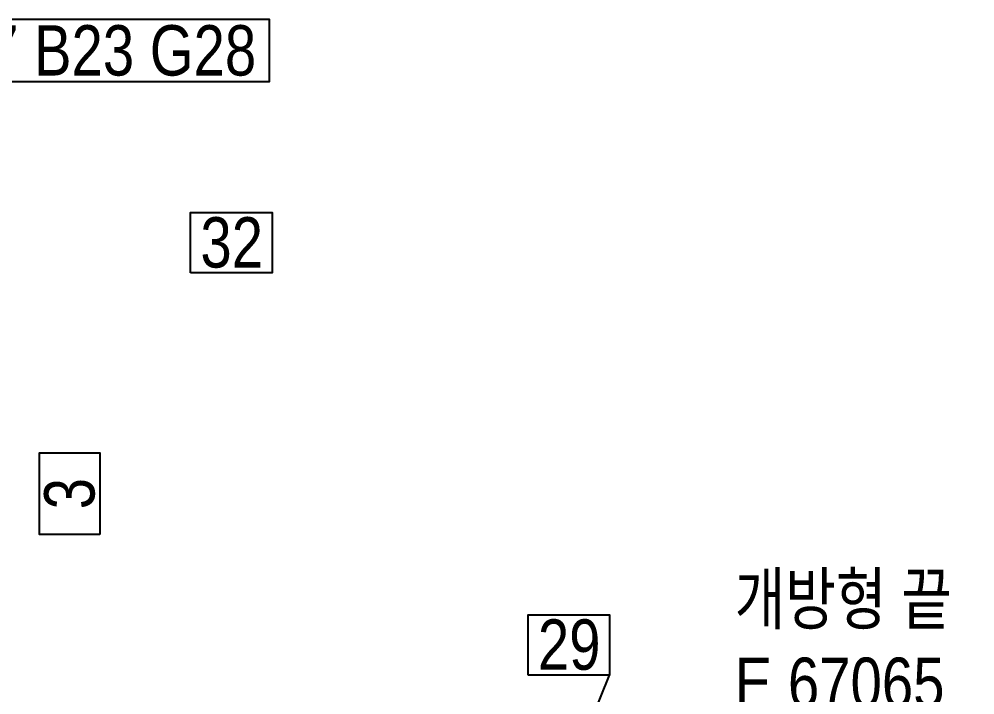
# Model space of a CAD drawing. Header units: millimetres. Extents: x 0 to 594, y 0 to 420.
# Drawn here: x 333.69 to 381.12, y 213.02 to 246.55 of the extents above; entities that cross this region are included whole.
import ezdxf
from ezdxf import colors
from ezdxf.entities.mleader import LeaderData, LeaderLine
from ezdxf.enums import TextEntityAlignment as Align
from ezdxf.math import Vec2, Vec3

# ---------------------------------------------------------------- set-up
doc = ezdxf.new("R2010")
doc.units = ezdxf.units.MM
doc.header["$LTSCALE"] = 0.25
doc.layers.add('주석', color=7, linetype='Continuous')
doc.styles.add('AdskIsoAnnotation', font='arial.ttf', dxfattribs={"width": 0.8, "height": 1})
doc.styles.get("Standard").update_dxf_attribs({"font": 'arial.ttf'})

# ---------------------------------------------------------------- blocks, each defined once
blk = doc.blocks.new('AnnoRect')
at = {"color": 0, "linetype": 'ByBlock', "lineweight": -2}
blk.add_wipeout([(-0.8095, -0.6), (-0.8095, 0.6), (0.8095, 0.6), (0.8095, -0.6)], dxfattribs=at)
blk.add_lwpolyline([(-0.8095, -0.6), (-0.8095, 0.6), (0.8095, 0.6), (0.8095, -0.6)], close=True, dxfattribs=at)
at = {"color": 0, "linetype": 'ByBlock', "lineweight": -2, "style": 'AdskIsoAnnotation', "width": 0.8}
blk.add_attdef('XX', text='', height=1, dxfattribs=at).set_placement((0, 0), align=Align.MIDDLE_CENTER)

msp = doc.modelspace()

# ---------------------------------------------------------------- block references
at = {"layer": '주석'}
ref = msp.add_blockref('AnnoRect', (337.2013, 245), dxfattribs=dict(at, xscale=11, yscale=2.586971350613916, zscale=2.5))
ref.add_attrib('XX_001', 'F17 B23 G28', (328.8384, 243.7509), dxfattribs={"layer": '0', "color": 0, "linetype": 'ByBlock', "lineweight": -2, "height": 2.5, "style": 'AdskIsoAnnotation', "width": 0.8})
ref = msp.add_blockref('AnnoRect', (344.2251, 235.4562), dxfattribs=dict(at, xscale=2.5, yscale=2.5, zscale=2.5))
ref.add_attrib('XX_001', '32', (342.6862, 234.2233), dxfattribs={"layer": '0', "color": 0, "linetype": 'ByBlock', "lineweight": -2, "height": 2.5, "style": 'AdskIsoAnnotation', "width": 0.8})
ref = msp.add_blockref('AnnoRect', (336.2013, 223), dxfattribs=dict(at, xscale=2.5, yscale=2.5, zscale=2.5, rotation=90.00000193403439))
ref.add_attrib('XX_001', '3', (337.4343, 222.2278), dxfattribs={"layer": '0', "color": 0, "linetype": 'ByBlock', "lineweight": -2, "height": 2.5, "rotation": 90, "style": 'AdskIsoAnnotation', "width": 0.8})

# ---------------------------------------------------------------- texts
at = {"layer": '주석', "insert": (369.2013, 204), "char_height": 2.5, "attachment_point": 7, "style": 'AdskIsoAnnotation'}
msp.add_mtext('{\\fGulim|b0|i0|c129|p50;개방형 끝\\P}E 67065\\PN 43401\\PEL +1713', dxfattribs=at)

# ---------------------------------------------------------------- leaders
at = {"layer": '주석'}
ml = msp.add_multileader_mtext('Standard', dxfattribs=at)
ml.set_content('')
ml.set_leader_properties()
ml.build(insert=Vec2(0, 0))
ml.multileader.update_dxf_attribs({"dogleg_length": 0, "arrow_head_size": 2.5})
ctx = ml.context
ctx.base_point, ctx.arrow_head_size, ctx.plane_origin = Vec3(362.9908, 214), 2.5, Vec3(53.2013, 0)
notes = []
notes.append((ctx, [(0, (1, 1, 0), (362.9908, 214), (-1, 0), 0, [(0, [(349.2944, 180.4602)], 0, [])])]))
ctx.mtext, ml.multileader.dxf.content_type = None, 0
for ctx, leaders in notes:
    for number, flags, end, landing, length, lines in leaders:
        leader = LeaderData()
        leader.index, (leader.has_last_leader_line, leader.has_dogleg_vector, leader.attachment_direction) = number, flags
        leader.last_leader_point, leader.dogleg_vector, leader.dogleg_length = Vec3(end), Vec3(landing), length
        for number, points, colour, breaks in lines:
            line = LeaderLine()
            line.index, line.vertices, line.color, line.breaks = number, Vec3.list(points), colors.encode_raw_color(colour), breaks
            leader.lines.append(line)
        ctx.leaders.append(leader)

# ---------------------------------------------------------------- next in the draw order: block references
ref = msp.add_blockref('AnnoRect', (360.9671, 215.5), dxfattribs=dict(at, xscale=2.5, yscale=2.5, zscale=2.5))
ref.add_attrib('XX_001', '29', (359.4336, 214.2662), dxfattribs={"layer": '0', "color": 0, "linetype": 'ByBlock', "lineweight": -2, "height": 2.5, "style": 'AdskIsoAnnotation', "width": 0.8})

doc.saveas('drawing.dxf')
